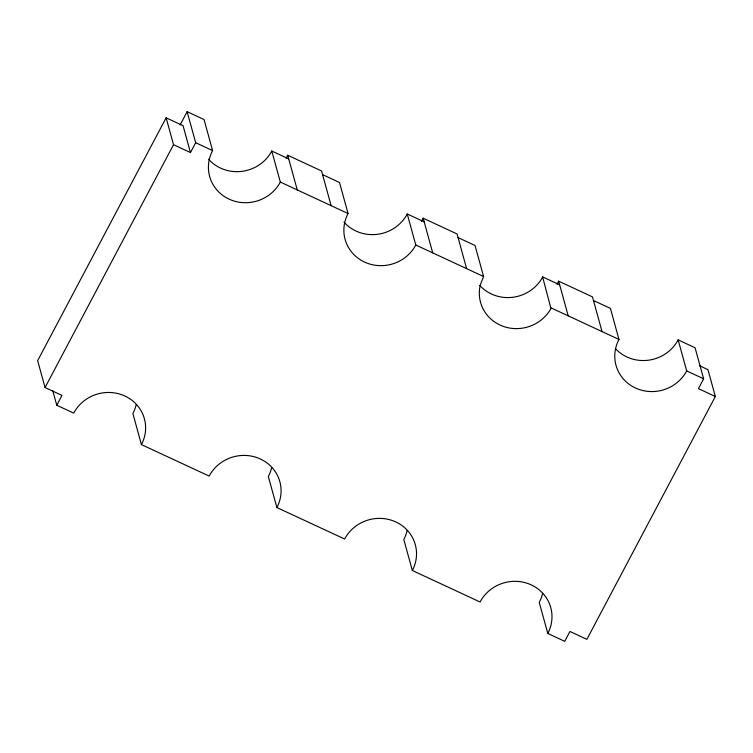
<?xml version="1.0" encoding="UTF-8"?>
<svg xmlns="http://www.w3.org/2000/svg" width="753" height="753" viewBox="0 0 753 753"><rect width="100%" height="100%" fill="white"/><g stroke="black" fill="none" stroke-linecap="round" stroke-linejoin="round"><path stroke-width="1.13" d="M458.069 237.6L475.03 245.478L483.586 276.52L480.31 284.916A38.187 36.257 -15.4 0 0 503.983 326.623A38.187 36.257 -15.4 0 0 550.942 308.523L542.621 276.897L559.658 284.813M542.621 276.897L542.395 277.481A38.187 36.257 -15.4 0 1 479.774 285.425M166.131 117.807L173.529 144.689L190.462 152.558L183.064 125.676L166.131 117.807L37.65 360.659L45.058 387.531L61.981 395.4L56.776 405.246L73.709 413.115A38.187 36.257 -15.4 0 1 124.932 396.04A38.187 36.257 -15.4 0 1 141.432 444.599L209.165 476.075A38.187 36.257 -15.4 0 1 260.387 458.991A38.187 36.257 -15.4 0 1 276.888 507.55L344.62 539.026A38.187 36.257 -15.4 0 1 395.843 521.951A38.187 36.257 -15.4 0 1 412.343 570.501L480.075 601.986A38.187 36.257 -15.4 0 1 531.298 584.902A38.187 36.257 -15.4 0 1 547.798 633.461L564.731 641.33L569.936 631.485L586.869 639.353L715.35 396.502L707.942 369.629L699.481 365.694M180.071 125.007L187.121 111.67L204.054 119.539L212.6 150.581A38.187 36.257 -15.4 0 0 229.11 199.14A38.187 36.257 -15.4 0 0 280.332 182.057L348.055 213.532A38.187 36.257 -15.4 0 0 364.565 262.091A38.187 36.257 -15.4 0 0 415.788 245.007L483.586 276.52M45.058 387.531L173.529 144.689M190.462 152.558L195.676 142.712L187.121 111.67M286.084 158.318L287.712 155.25L321.578 170.987L331.132 205.663M421.539 221.278L423.167 218.201L457.062 233.957L466.615 268.633M557.032 284.248L558.651 281.17L592.479 296.889L602.033 331.574M615.643 348.837A38.187 36.257 -15.4 0 0 678.142 339.885L695.075 347.754L703.631 378.787L698.417 388.633L715.35 396.502M208.562 159.175A38.187 36.257 -15.4 0 0 271.786 151.014L288.71 158.883M322.576 174.63L339.509 182.499L348.055 213.532M344.017 222.135A38.187 36.257 -15.4 0 0 407.241 213.974L424.165 221.843M593.486 300.532L610.419 308.401L618.966 339.443A38.187 36.257 -15.4 0 0 635.466 388.002A38.187 36.257 -15.4 0 0 686.698 370.918L703.631 378.787M195.676 142.712L212.6 150.581M551.168 307.93L618.966 339.443M678.142 339.885L686.698 370.918M558.651 281.17L568.204 315.855M547.798 633.461L539.252 602.419A38.187 36.257 -15.4 0 0 542.593 593.392M423.167 218.201L432.721 252.876M407.241 213.974L415.788 245.007M412.343 570.501L403.796 539.468A38.187 36.257 -15.4 0 0 407.138 530.432M287.712 155.25L297.266 189.925M271.786 151.014L280.332 182.057M276.888 507.55L268.341 476.508A38.187 36.257 -15.4 0 0 271.682 467.481M141.432 444.599L132.886 413.557A38.187 36.257 -15.4 0 0 136.227 404.53M52.804 390.835L56.776 405.246"/></g></svg>
